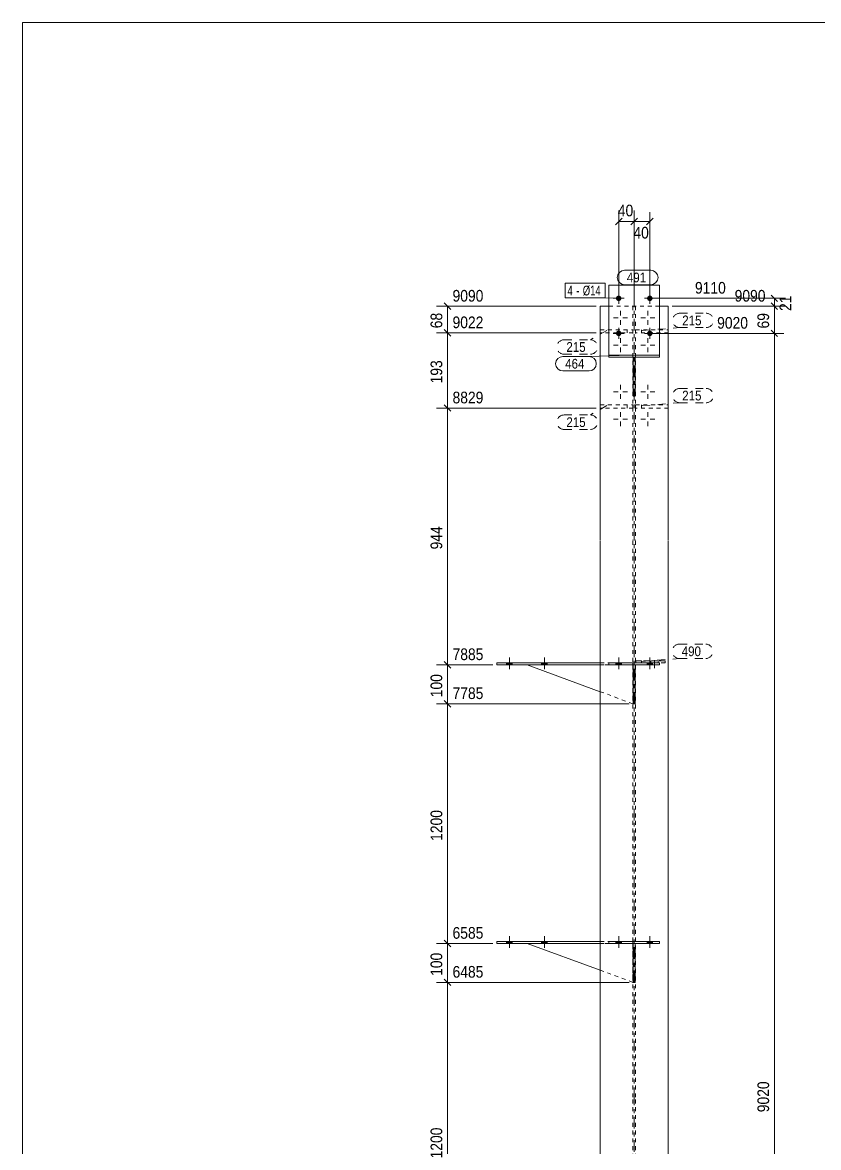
# Model space of a CAD drawing. Header units: millimetres. Extents: x 2 to 825, y 1 to 579.
# Drawn here: x 5 to 209.6, y 290 to 579 of the extents above; entities that cross this region are included whole.
import ezdxf

# ---------------------------------------------------------------- set-up
doc = ezdxf.new("R2010")
doc.units = ezdxf.units.MM
for name, pattern in [('XKITLINE00', [0]), ('XKITLINE01', [4, 1, -1, 1, -1]), ('XKITLINE02', [4, 2, -2]), ('XKITLINE03', [6, 3, -1, 1, -1])]:
    doc.linetypes.add(name, pattern=pattern)
for name, color, linetype, lineweight in [('Bolt', 3, 'Continuous', 0), ('BoltMark', 7, 'Continuous', 0), ('Dimensions', 7, 'Continuous', 0), ('DrawingSheet', 5, 'Continuous', 0), ('Part', 2, 'Continuous', 0), ('PartMark', 7, 'Continuous', 0)]:
    doc.layers.add(name, color=color, linetype=linetype, lineweight=lineweight)
doc.styles.add('ARIAL', font='ARIAL.TTF')
doc.styles.add('ARIAL_NARROW', font='ARIALN.TTF')

# ---------------------------------------------------------------- blocks, each defined once
blk = doc.blocks.new('*A44')
at = {"layer": 'Bolt', "color": 3, "linetype": 'XKITLINE00', "lineweight": 0}
for p, q in [((156.92, 503.09), (158.12, 503.09)), ((158.72, 504.89), (158.72, 503.69)), ((160.52, 503.09), (159.32, 503.09)), ((163.92, 503.09), (165.12, 503.09)), ((165.72, 504.89), (165.72, 503.69)), ((167.52, 503.09), (166.32, 503.09)), ((158.72, 501.29), (158.72, 502.49)), ((165.72, 501.29), (165.72, 502.49)), ((158.72, 497.89), (158.72, 496.69)), ((165.72, 497.89), (165.72, 496.69)), ((156.92, 496.09), (158.12, 496.09)), ((158.72, 494.29), (158.72, 495.49)), ((160.52, 496.09), (159.32, 496.09)), ((163.92, 496.09), (165.12, 496.09)), ((165.72, 494.29), (165.72, 495.49)), ((167.52, 496.09), (166.32, 496.09)), ((158.72, 485.89), (158.72, 484.69)), ((165.72, 485.89), (165.72, 484.69)), ((156.92, 484.09), (158.12, 484.09)), ((158.72, 482.29), (158.72, 483.49)), ((160.52, 484.09), (159.32, 484.09)), ((163.92, 484.09), (165.12, 484.09)), ((165.72, 482.29), (165.72, 483.49)), ((167.52, 484.09), (166.32, 484.09)), ((156.92, 477.09), (158.12, 477.09)), ((158.72, 478.89), (158.72, 477.69)), ((160.52, 477.09), (159.32, 477.09)), ((163.92, 477.09), (165.12, 477.09)), ((165.72, 478.89), (165.72, 477.69)), ((167.52, 477.09), (166.32, 477.09)), ((158.72, 475.29), (158.72, 476.49)), ((165.72, 475.29), (165.72, 476.49))]:
    blk.add_line(p, q, dxfattribs=at)
blk = doc.blocks.new('*A47')
at = {"layer": 'Bolt'}
for points in [[(129.42, 342.41), (129.42, 342.91), (130.82, 342.91), (130.82, 342.41)], [(129.42, 342.41), (129.42, 342.91), (130.82, 342.91), (130.82, 342.41)], [(138.42, 342.41), (138.42, 342.91), (139.82, 342.91), (139.82, 342.41)], [(138.42, 342.41), (138.42, 342.91), (139.82, 342.91), (139.82, 342.41)]]:
    blk.add_hatch(color=3, dxfattribs=at).paths.add_polyline_path(points, flags=17)
at = {"layer": 'Bolt', "color": 3, "linetype": 'XKITLINE00', "lineweight": 0}
for p, q in [((130.12, 341.25), (130.12, 344.25)), ((130.12, 341.25), (130.12, 344.25)), ((139.12, 341.25), (139.12, 344.25)), ((139.12, 341.25), (139.12, 344.25)), ((129.42, 342.41), (129.42, 342.91)), ((129.42, 342.41), (129.42, 342.91)), ((130.82, 342.41), (130.82, 342.91)), ((130.82, 342.41), (130.82, 342.91)), ((138.42, 342.41), (138.42, 342.91)), ((138.42, 342.41), (138.42, 342.91)), ((139.82, 342.41), (139.82, 342.91)), ((139.82, 342.41), (139.82, 342.91))]:
    blk.add_line(p, q, dxfattribs=at)
blk = doc.blocks.new('*A48')
at = {"layer": 'Bolt'}
for points in [[(129.42, 413.99), (129.42, 414.49), (130.82, 414.49), (130.82, 413.99)], [(129.42, 413.99), (129.42, 414.49), (130.82, 414.49), (130.82, 413.99)], [(138.42, 413.99), (138.42, 414.49), (139.82, 414.49), (139.82, 413.99)], [(138.42, 413.99), (138.42, 414.49), (139.82, 414.49), (139.82, 413.99)]]:
    blk.add_hatch(color=3, dxfattribs=at).paths.add_polyline_path(points, flags=17)
at = {"layer": 'Bolt', "color": 3, "linetype": 'XKITLINE00', "lineweight": 0}
for p, q in [((129.42, 413.99), (129.42, 414.49)), ((129.42, 413.99), (129.42, 414.49)), ((130.12, 412.83), (130.12, 415.83)), ((130.12, 412.83), (130.12, 415.83)), ((130.82, 413.99), (130.82, 414.49)), ((130.82, 413.99), (130.82, 414.49)), ((138.42, 413.99), (138.42, 414.49)), ((138.42, 413.99), (138.42, 414.49)), ((139.12, 412.83), (139.12, 415.83)), ((139.12, 412.83), (139.12, 415.83)), ((139.82, 413.99), (139.82, 414.49)), ((139.82, 413.99), (139.82, 414.49))]:
    blk.add_line(p, q, dxfattribs=at)
blk = doc.blocks.new('*A51')
at = {"layer": 'Bolt'}
for points in [[(158.92, 342.91), (158.92, 342.41), (157.52, 342.41), (157.52, 342.91)], [(158.92, 342.91), (158.92, 342.41), (157.52, 342.41), (157.52, 342.91)], [(166.92, 342.91), (166.92, 342.41), (165.52, 342.41), (165.52, 342.91)], [(166.92, 342.91), (166.92, 342.41), (165.52, 342.41), (165.52, 342.91)]]:
    blk.add_hatch(color=3, dxfattribs=at).paths.add_polyline_path(points, flags=17)
at = {"layer": 'Bolt', "color": 3, "linetype": 'XKITLINE00', "lineweight": 0}
for p, q in [((158.22, 341.25), (158.22, 344.25)), ((158.22, 341.25), (158.22, 344.25)), ((166.22, 341.25), (166.22, 344.25)), ((166.22, 341.25), (166.22, 344.25)), ((157.52, 342.41), (157.52, 342.91)), ((157.52, 342.41), (157.52, 342.91)), ((158.92, 342.41), (158.92, 342.91)), ((158.92, 342.41), (158.92, 342.91)), ((165.52, 342.41), (165.52, 342.91)), ((165.52, 342.41), (165.52, 342.91)), ((166.92, 342.41), (166.92, 342.91)), ((166.92, 342.41), (166.92, 342.91))]:
    blk.add_line(p, q, dxfattribs=at)
blk = doc.blocks.new('*A52')
at = {"layer": 'Bolt'}
for points in [[(158.26, 508.84), (158.29, 508.83), (158.32, 508.83), (158.36, 508.82), (158.39, 508.82), (158.42, 508.81), (158.46, 508.8), (158.49, 508.78), (158.52, 508.77), (158.55, 508.75), (158.58, 508.74), (158.61, 508.72), (158.64, 508.7), (158.66, 508.68), (158.69, 508.66), (158.72, 508.63), (158.74, 508.61), (158.76, 508.58), (158.78, 508.55), (158.8, 508.53), (158.82, 508.5), (158.84, 508.47), (158.85, 508.44), (158.87, 508.41), (158.88, 508.37), (158.89, 508.34), (158.9, 508.31), (158.91, 508.27), (158.91, 508.24), (158.92, 508.21), (158.92, 508.17), (158.92, 508.14), (158.92, 508.1), (158.92, 508.07), (158.91, 508.03), (158.91, 508), (158.9, 507.97), (158.89, 507.93), (158.88, 507.9), (158.87, 507.87), (158.85, 507.84), (158.84, 507.81), (158.82, 507.78), (158.8, 507.75), (158.78, 507.72), (158.76, 507.69), (158.74, 507.67), (158.72, 507.64), (158.69, 507.62), (158.66, 507.6), (158.64, 507.58), (158.61, 507.56), (158.58, 507.54), (158.55, 507.52), (158.52, 507.5), (158.49, 507.49), (158.46, 507.48), (158.42, 507.47), (158.39, 507.46), (158.36, 507.45), (158.32, 507.45), (158.29, 507.44), (158.26, 507.44), (158.22, 507.44), (158.19, 507.44), (158.15, 507.44), (158.12, 507.45), (158.08, 507.45), (158.05, 507.46), (158.02, 507.47), (157.99, 507.48), (157.95, 507.49), (157.92, 507.5), (157.89, 507.52), (157.86, 507.54), (157.83, 507.56), (157.8, 507.58), (157.78, 507.6), (157.75, 507.62), (157.73, 507.64), (157.7, 507.67), (157.68, 507.69), (157.66, 507.72), (157.64, 507.75), (157.62, 507.78), (157.6, 507.81), (157.59, 507.84), (157.57, 507.87), (157.56, 507.9), (157.55, 507.93), (157.54, 507.97), (157.53, 508), (157.53, 508.03), (157.52, 508.07), (157.52, 508.1), (157.52, 508.14), (157.52, 508.17), (157.52, 508.21), (157.53, 508.24), (157.53, 508.27), (157.54, 508.31), (157.55, 508.34), (157.56, 508.37), (157.57, 508.41), (157.59, 508.44), (157.6, 508.47), (157.62, 508.5), (157.64, 508.53), (157.66, 508.55), (157.68, 508.58), (157.7, 508.61), (157.73, 508.63), (157.75, 508.66), (157.78, 508.68), (157.8, 508.7), (157.83, 508.72), (157.86, 508.74), (157.89, 508.75), (157.92, 508.77), (157.95, 508.78), (157.99, 508.8), (158.02, 508.81), (158.05, 508.82), (158.08, 508.82), (158.12, 508.83), (158.15, 508.83), (158.19, 508.84), (158.22, 508.84)], [(166.26, 508.84), (166.29, 508.83), (166.32, 508.83), (166.36, 508.82), (166.39, 508.82), (166.42, 508.81), (166.46, 508.8), (166.49, 508.78), (166.52, 508.77), (166.55, 508.75), (166.58, 508.74), (166.61, 508.72), (166.64, 508.7), (166.66, 508.68), (166.69, 508.66), (166.72, 508.63), (166.74, 508.61), (166.76, 508.58), (166.78, 508.55), (166.8, 508.53), (166.82, 508.5), (166.84, 508.47), (166.85, 508.44), (166.87, 508.41), (166.88, 508.37), (166.89, 508.34), (166.9, 508.31), (166.91, 508.27), (166.91, 508.24), (166.92, 508.21), (166.92, 508.17), (166.92, 508.14), (166.92, 508.1), (166.92, 508.07), (166.91, 508.03), (166.91, 508), (166.9, 507.97), (166.89, 507.93), (166.88, 507.9), (166.87, 507.87), (166.85, 507.84), (166.84, 507.81), (166.82, 507.78), (166.8, 507.75), (166.78, 507.72), (166.76, 507.69), (166.74, 507.67), (166.72, 507.64), (166.69, 507.62), (166.66, 507.6), (166.64, 507.58), (166.61, 507.56), (166.58, 507.54), (166.55, 507.52), (166.52, 507.5), (166.49, 507.49), (166.46, 507.48), (166.42, 507.47), (166.39, 507.46), (166.36, 507.45), (166.32, 507.45), (166.29, 507.44), (166.26, 507.44), (166.22, 507.44), (166.19, 507.44), (166.15, 507.44), (166.12, 507.45), (166.08, 507.45), (166.05, 507.46), (166.02, 507.47), (165.99, 507.48), (165.95, 507.49), (165.92, 507.5), (165.89, 507.52), (165.86, 507.54), (165.83, 507.56), (165.8, 507.58), (165.78, 507.6), (165.75, 507.62), (165.73, 507.64), (165.7, 507.67), (165.68, 507.69), (165.66, 507.72), (165.64, 507.75), (165.62, 507.78), (165.6, 507.81), (165.59, 507.84), (165.57, 507.87), (165.56, 507.9), (165.55, 507.93), (165.54, 507.97), (165.53, 508), (165.53, 508.03), (165.52, 508.07), (165.52, 508.1), (165.52, 508.14), (165.52, 508.17), (165.52, 508.21), (165.53, 508.24), (165.53, 508.27), (165.54, 508.31), (165.55, 508.34), (165.56, 508.37), (165.57, 508.41), (165.59, 508.44), (165.6, 508.47), (165.62, 508.5), (165.64, 508.53), (165.66, 508.55), (165.68, 508.58), (165.7, 508.61), (165.73, 508.63), (165.75, 508.66), (165.78, 508.68), (165.8, 508.7), (165.83, 508.72), (165.86, 508.74), (165.89, 508.75), (165.92, 508.77), (165.95, 508.78), (165.99, 508.8), (166.02, 508.81), (166.05, 508.82), (166.08, 508.82), (166.12, 508.83), (166.15, 508.83), (166.19, 508.84), (166.22, 508.84)], [(158.26, 499.84), (158.29, 499.83), (158.32, 499.83), (158.36, 499.82), (158.39, 499.82), (158.42, 499.81), (158.46, 499.8), (158.49, 499.78), (158.52, 499.77), (158.55, 499.75), (158.58, 499.74), (158.61, 499.72), (158.64, 499.7), (158.66, 499.68), (158.69, 499.66), (158.72, 499.63), (158.74, 499.61), (158.76, 499.58), (158.78, 499.55), (158.8, 499.53), (158.82, 499.5), (158.84, 499.47), (158.85, 499.44), (158.87, 499.41), (158.88, 499.37), (158.89, 499.34), (158.9, 499.31), (158.91, 499.27), (158.91, 499.24), (158.92, 499.21), (158.92, 499.17), (158.92, 499.14), (158.92, 499.1), (158.92, 499.07), (158.91, 499.03), (158.91, 499), (158.9, 498.97), (158.89, 498.93), (158.88, 498.9), (158.87, 498.87), (158.85, 498.84), (158.84, 498.81), (158.82, 498.78), (158.8, 498.75), (158.78, 498.72), (158.76, 498.69), (158.74, 498.67), (158.72, 498.64), (158.69, 498.62), (158.66, 498.6), (158.64, 498.58), (158.61, 498.56), (158.58, 498.54), (158.55, 498.52), (158.52, 498.5), (158.49, 498.49), (158.46, 498.48), (158.42, 498.47), (158.39, 498.46), (158.36, 498.45), (158.32, 498.45), (158.29, 498.44), (158.26, 498.44), (158.22, 498.44), (158.19, 498.44), (158.15, 498.44), (158.12, 498.45), (158.08, 498.45), (158.05, 498.46), (158.02, 498.47), (157.99, 498.48), (157.95, 498.49), (157.92, 498.5), (157.89, 498.52), (157.86, 498.54), (157.83, 498.56), (157.8, 498.58), (157.78, 498.6), (157.75, 498.62), (157.73, 498.64), (157.7, 498.67), (157.68, 498.69), (157.66, 498.72), (157.64, 498.75), (157.62, 498.78), (157.6, 498.81), (157.59, 498.84), (157.57, 498.87), (157.56, 498.9), (157.55, 498.93), (157.54, 498.97), (157.53, 499), (157.53, 499.03), (157.52, 499.07), (157.52, 499.1), (157.52, 499.14), (157.52, 499.17), (157.52, 499.21), (157.53, 499.24), (157.53, 499.27), (157.54, 499.31), (157.55, 499.34), (157.56, 499.37), (157.57, 499.41), (157.59, 499.44), (157.6, 499.47), (157.62, 499.5), (157.64, 499.53), (157.66, 499.55), (157.68, 499.58), (157.7, 499.61), (157.73, 499.63), (157.75, 499.66), (157.78, 499.68), (157.8, 499.7), (157.83, 499.72), (157.86, 499.74), (157.89, 499.75), (157.92, 499.77), (157.95, 499.78), (157.99, 499.8), (158.02, 499.81), (158.05, 499.82), (158.08, 499.82), (158.12, 499.83), (158.15, 499.83), (158.19, 499.84), (158.22, 499.84)], [(166.26, 499.84), (166.29, 499.83), (166.32, 499.83), (166.36, 499.82), (166.39, 499.82), (166.42, 499.81), (166.46, 499.8), (166.49, 499.78), (166.52, 499.77), (166.55, 499.75), (166.58, 499.74), (166.61, 499.72), (166.64, 499.7), (166.66, 499.68), (166.69, 499.66), (166.72, 499.63), (166.74, 499.61), (166.76, 499.58), (166.78, 499.55), (166.8, 499.53), (166.82, 499.5), (166.84, 499.47), (166.85, 499.44), (166.87, 499.41), (166.88, 499.37), (166.89, 499.34), (166.9, 499.31), (166.91, 499.27), (166.91, 499.24), (166.92, 499.21), (166.92, 499.17), (166.92, 499.14), (166.92, 499.1), (166.92, 499.07), (166.91, 499.03), (166.91, 499), (166.9, 498.97), (166.89, 498.93), (166.88, 498.9), (166.87, 498.87), (166.85, 498.84), (166.84, 498.81), (166.82, 498.78), (166.8, 498.75), (166.78, 498.72), (166.76, 498.69), (166.74, 498.67), (166.72, 498.64), (166.69, 498.62), (166.66, 498.6), (166.64, 498.58), (166.61, 498.56), (166.58, 498.54), (166.55, 498.52), (166.52, 498.5), (166.49, 498.49), (166.46, 498.48), (166.42, 498.47), (166.39, 498.46), (166.36, 498.45), (166.32, 498.45), (166.29, 498.44), (166.26, 498.44), (166.22, 498.44), (166.19, 498.44), (166.15, 498.44), (166.12, 498.45), (166.08, 498.45), (166.05, 498.46), (166.02, 498.47), (165.99, 498.48), (165.95, 498.49), (165.92, 498.5), (165.89, 498.52), (165.86, 498.54), (165.83, 498.56), (165.8, 498.58), (165.78, 498.6), (165.75, 498.62), (165.73, 498.64), (165.7, 498.67), (165.68, 498.69), (165.66, 498.72), (165.64, 498.75), (165.62, 498.78), (165.6, 498.81), (165.59, 498.84), (165.57, 498.87), (165.56, 498.9), (165.55, 498.93), (165.54, 498.97), (165.53, 499), (165.53, 499.03), (165.52, 499.07), (165.52, 499.1), (165.52, 499.14), (165.52, 499.17), (165.52, 499.21), (165.53, 499.24), (165.53, 499.27), (165.54, 499.31), (165.55, 499.34), (165.56, 499.37), (165.57, 499.41), (165.59, 499.44), (165.6, 499.47), (165.62, 499.5), (165.64, 499.53), (165.66, 499.55), (165.68, 499.58), (165.7, 499.61), (165.73, 499.63), (165.75, 499.66), (165.78, 499.68), (165.8, 499.7), (165.83, 499.72), (165.86, 499.74), (165.89, 499.75), (165.92, 499.77), (165.95, 499.78), (165.99, 499.8), (166.02, 499.81), (166.05, 499.82), (166.08, 499.82), (166.12, 499.83), (166.15, 499.83), (166.19, 499.84), (166.22, 499.84)]]:
    blk.add_hatch(color=3, dxfattribs=at).paths.add_polyline_path(points, flags=17)
at = {"layer": 'Bolt', "color": 3, "linetype": 'XKITLINE00', "lineweight": 0}
for p, q in [((158.22, 509.54), (158.22, 506.74)), ((166.22, 509.54), (166.22, 506.74)), ((159.62, 508.14), (156.82, 508.14)), ((167.62, 508.14), (164.82, 508.14)), ((158.22, 500.54), (158.22, 497.74)), ((166.22, 500.54), (166.22, 497.74)), ((159.62, 499.14), (156.82, 499.14)), ((167.62, 499.14), (164.82, 499.14))]:
    blk.add_line(p, q, dxfattribs=at)
blk = doc.blocks.new('*A53')
at = {"layer": 'Bolt', "color": 3, "linetype": 'XKITLINE02', "lineweight": 0}
for p, q in [((166.44, 414.49), (166.44, 414.99)), ((167.42, 413.14), (167.42, 416.14)), ((168.4, 414.49), (168.4, 414.99))]:
    blk.add_line(p, q, dxfattribs=at)
blk = doc.blocks.new('*A54')
at = {"layer": 'Bolt'}
for points in [[(158.92, 414.49), (158.92, 413.99), (157.52, 413.99), (157.52, 414.49)], [(158.92, 414.49), (158.92, 413.99), (157.52, 413.99), (157.52, 414.49)], [(166.92, 414.49), (166.92, 413.99), (165.52, 413.99), (165.52, 414.49)], [(166.92, 414.49), (166.92, 413.99), (165.52, 413.99), (165.52, 414.49)]]:
    blk.add_hatch(color=3, dxfattribs=at).paths.add_polyline_path(points, flags=17)
at = {"layer": 'Bolt', "color": 3, "linetype": 'XKITLINE00', "lineweight": 0}
for p, q in [((157.52, 413.99), (157.52, 414.49)), ((157.52, 413.99), (157.52, 414.49)), ((158.22, 412.83), (158.22, 415.83)), ((158.22, 412.83), (158.22, 415.83)), ((158.92, 413.99), (158.92, 414.49)), ((158.92, 413.99), (158.92, 414.49)), ((165.52, 413.99), (165.52, 414.49)), ((165.52, 413.99), (165.52, 414.49)), ((166.22, 412.83), (166.22, 415.83)), ((166.22, 412.83), (166.22, 415.83)), ((166.92, 413.99), (166.92, 414.49)), ((166.92, 413.99), (166.92, 414.49))]:
    blk.add_line(p, q, dxfattribs=at)
blk = doc.blocks.new('*A56')
at = {"layer": 'Part', "color": 7, "linetype": 'XKITLINE03', "lineweight": 0}
for p, q in [((162.22, 445.89), (162.22, 516.09)), ((162.22, 373.99), (162.22, 445.79)), ((162.22, 302.41), (162.22, 373.89)), ((162.22, 210.83), (162.22, 302.31))]:
    blk.add_line(p, q, dxfattribs=at)
at = {"layer": 'Part', "color": 2, "linetype": 'XKITLINE00', "lineweight": 0}
for p, q in [((153.47, 445.89), (153.47, 506.09)), ((153.47, 506.09), (155.72, 506.09)), ((170.97, 506.09), (168.72, 506.09)), ((170.97, 445.89), (170.97, 506.09)), ((153.47, 373.99), (153.47, 445.79)), ((170.97, 373.99), (170.97, 445.79)), ((153.47, 302.41), (153.47, 373.89)), ((170.97, 302.41), (170.97, 373.89)), ((153.47, 210.83), (153.47, 302.31)), ((170.97, 210.83), (170.97, 302.31))]:
    blk.add_line(p, q, dxfattribs=at)
at = {"layer": 'Part', "color": 7, "linetype": 'XKITLINE01', "lineweight": 0}
for p, q in [((155.72, 506.09), (168.72, 506.09)), ((161.87, 506.09), (161.87, 445.89)), ((162.57, 506.09), (162.57, 445.89)), ((161.87, 445.79), (161.87, 373.99)), ((162.57, 445.79), (162.57, 373.99)), ((161.87, 373.89), (161.87, 302.41)), ((162.57, 373.89), (162.57, 302.41)), ((161.87, 302.31), (161.87, 210.83)), ((162.57, 302.31), (162.57, 210.83))]:
    blk.add_line(p, q, dxfattribs=at)
blk = doc.blocks.new('*A61')
at = {"layer": 'Part', "color": 2, "linetype": 'XKITLINE00', "lineweight": 0}
for p, q in [((126.87, 342.91), (153.47, 342.91)), ((126.87, 342.91), (126.87, 342.41)), ((126.87, 342.41), (153.47, 342.41))]:
    blk.add_line(p, q, dxfattribs=at)
at = {"layer": 'Part', "color": 7, "linetype": 'XKITLINE01', "lineweight": 0}
for p, q in [((153.47, 342.91), (161.87, 342.91)), ((153.47, 342.41), (161.87, 342.41)), ((161.87, 342.91), (161.87, 342.41))]:
    blk.add_line(p, q, dxfattribs=at)
blk = doc.blocks.new('*A62')
at = {"layer": 'Part', "color": 2, "linetype": 'XKITLINE00', "lineweight": 0}
blk.add_line((153.47, 335.5), (134.72, 342.41), dxfattribs=at)
at = {"layer": 'Part', "color": 7, "linetype": 'XKITLINE01', "lineweight": 0}
for p, q in [((134.72, 342.41), (161.87, 342.41)), ((161.87, 342.41), (161.87, 332.41)), ((161.87, 332.41), (153.47, 335.5))]:
    blk.add_line(p, q, dxfattribs=at)
blk = doc.blocks.new('*A63')
at = {"layer": 'Part', "color": 2, "linetype": 'XKITLINE00', "lineweight": 0}
for p, q in [((126.87, 414.49), (153.47, 414.49)), ((126.87, 414.49), (126.87, 413.99)), ((126.87, 413.99), (153.47, 413.99))]:
    blk.add_line(p, q, dxfattribs=at)
at = {"layer": 'Part', "color": 7, "linetype": 'XKITLINE01', "lineweight": 0}
for p, q in [((153.47, 414.49), (161.87, 414.49)), ((153.47, 413.99), (161.87, 413.99)), ((161.87, 414.49), (161.87, 413.99))]:
    blk.add_line(p, q, dxfattribs=at)
blk = doc.blocks.new('*A64')
at = {"layer": 'Part', "color": 2, "linetype": 'XKITLINE00', "lineweight": 0}
blk.add_line((153.47, 407.08), (134.72, 413.99), dxfattribs=at)
at = {"layer": 'Part', "color": 7, "linetype": 'XKITLINE01', "lineweight": 0}
for p, q in [((134.72, 413.99), (161.87, 413.99)), ((161.87, 413.99), (161.87, 403.99)), ((161.87, 403.99), (153.47, 407.08))]:
    blk.add_line(p, q, dxfattribs=at)
blk = doc.blocks.new('*A69')
at = {"layer": 'Part', "color": 2, "linetype": 'XKITLINE00', "lineweight": 0}
for p, q in [((161.97, 493.04), (161.97, 483.04)), ((162.47, 493.04), (162.47, 483.04)), ((161.97, 483.04), (162.47, 483.04))]:
    blk.add_line(p, q, dxfattribs=at)
at = {"layer": 'Part', "color": 7, "linetype": 'XKITLINE01', "lineweight": 0}
blk.add_line((161.97, 493.04), (162.47, 493.04), dxfattribs=at)
blk.add_line((161.97, 493.04), (162.47, 493.04), dxfattribs=at)
blk = doc.blocks.new('*A70')
at = {"layer": 'Part', "color": 2, "linetype": 'XKITLINE00', "lineweight": 0}
for p, q in [((155.72, 342.91), (168.72, 342.91)), ((155.72, 342.91), (155.72, 342.41)), ((155.72, 342.41), (168.72, 342.41)), ((168.72, 342.91), (168.72, 342.41))]:
    blk.add_line(p, q, dxfattribs=at)
blk = doc.blocks.new('*A71')
at = {"layer": 'Part', "color": 2, "linetype": 'XKITLINE00', "lineweight": 0}
for p, q in [((155.72, 493.54), (168.72, 493.54)), ((155.72, 493.54), (155.72, 493.04)), ((155.72, 493.04), (168.72, 493.04)), ((168.72, 493.54), (168.72, 493.04))]:
    blk.add_line(p, q, dxfattribs=at)
blk = doc.blocks.new('*A72')
at = {"layer": 'Part', "color": 2, "linetype": 'XKITLINE00', "lineweight": 0}
for p, q in [((161.97, 342.41), (161.97, 332.41)), ((162.47, 342.41), (162.47, 332.41)), ((161.97, 332.41), (162.47, 332.41))]:
    blk.add_line(p, q, dxfattribs=at)
at = {"layer": 'Part', "color": 7, "linetype": 'XKITLINE01', "lineweight": 0}
blk.add_line((161.97, 342.41), (162.47, 342.41), dxfattribs=at)
blk.add_line((161.97, 342.41), (162.47, 342.41), dxfattribs=at)
blk = doc.blocks.new('*A73')
at = {"layer": 'Part', "color": 2, "linetype": 'XKITLINE00', "lineweight": 0}
for p, q in [((155.72, 511.54), (168.72, 511.54)), ((155.72, 511.54), (155.72, 493.54)), ((168.72, 511.54), (168.72, 493.54)), ((168.72, 493.54), (155.72, 493.54))]:
    blk.add_line(p, q, dxfattribs=at)
at = {"layer": 'Part', "color": 7, "linetype": 'XKITLINE01', "lineweight": 0}
for p, q in [((168.72, 511.54), (155.72, 511.54)), ((155.72, 493.54), (168.72, 493.54))]:
    blk.add_line(p, q, dxfattribs=at)
blk = doc.blocks.new('*A74')
at = {"layer": 'Part', "color": 2, "linetype": 'XKITLINE00', "lineweight": 0}
for p, q in [((161.97, 413.99), (161.97, 403.99)), ((162.47, 413.99), (162.47, 403.99)), ((161.97, 403.99), (162.47, 403.99))]:
    blk.add_line(p, q, dxfattribs=at)
at = {"layer": 'Part', "color": 7, "linetype": 'XKITLINE01', "lineweight": 0}
blk.add_line((161.97, 413.99), (162.47, 413.99), dxfattribs=at)
blk.add_line((161.97, 413.99), (162.47, 413.99), dxfattribs=at)
blk = doc.blocks.new('*A75')
at = {"layer": 'Part', "color": 7, "linetype": 'XKITLINE01', "lineweight": 0}
for p, q in [((170.12, 414.99), (162.62, 414.99)), ((162.62, 414.99), (162.62, 414.99)), ((162.62, 414.99), (170.12, 414.99)), ((162.62, 414.49), (162.62, 414.99)), ((170.12, 414.49), (162.62, 414.49)), ((170.12, 414.49), (162.62, 414.49)), ((164.12, 414.49), (164.12, 414.99)), ((170.12, 414.99), (170.12, 414.99)), ((170.12, 414.99), (170.12, 414.49))]:
    blk.add_line(p, q, dxfattribs=at)
blk = doc.blocks.new('*A76')
at = {"layer": 'Part', "color": 2, "linetype": 'XKITLINE00', "lineweight": 0}
for p, q in [((155.72, 414.49), (168.72, 414.49)), ((155.72, 414.49), (155.72, 413.99)), ((155.72, 413.99), (168.72, 413.99)), ((168.72, 414.49), (168.72, 413.99))]:
    blk.add_line(p, q, dxfattribs=at)
blk = doc.blocks.new('*A77')
at = {"layer": 'Part', "color": 7, "linetype": 'XKITLINE01', "lineweight": 0}
for p, q in [((162.57, 479.95), (162.57, 480.75)), ((162.57, 480.75), (170.97, 480.75)), ((170.97, 479.95), (162.57, 479.95)), ((164.07, 480.75), (164.07, 479.95)), ((170.97, 480.75), (170.97, 479.95))]:
    blk.add_line(p, q, dxfattribs=at)
blk = doc.blocks.new('*A78')
at = {"layer": 'Part', "color": 7, "linetype": 'XKITLINE01', "lineweight": 0}
for p, q in [((162.57, 499.27), (162.57, 500.07)), ((162.57, 500.07), (170.97, 500.07)), ((164.07, 500.07), (164.07, 499.27)), ((170.97, 500.07), (170.97, 499.27)), ((170.97, 499.27), (162.57, 499.27))]:
    blk.add_line(p, q, dxfattribs=at)
blk = doc.blocks.new('*A79')
at = {"layer": 'Part', "color": 7, "linetype": 'XKITLINE01', "lineweight": 0}
for p, q in [((153.47, 479.95), (153.47, 480.75)), ((153.47, 480.75), (161.87, 480.75)), ((161.87, 479.95), (153.47, 479.95)), ((160.37, 480.75), (160.37, 479.95)), ((161.87, 480.75), (161.87, 479.95))]:
    blk.add_line(p, q, dxfattribs=at)
blk = doc.blocks.new('*A80')
at = {"layer": 'Part', "color": 7, "linetype": 'XKITLINE01', "lineweight": 0}
for p, q in [((153.47, 499.27), (153.47, 500.07)), ((153.47, 500.07), (161.87, 500.07)), ((160.37, 500.07), (160.37, 499.27)), ((161.87, 500.07), (161.87, 499.27)), ((161.87, 499.27), (153.47, 499.27))]:
    blk.add_line(p, q, dxfattribs=at)
blk = doc.blocks.new('*A109')
at = {"layer": 'DrawingSheet', "color": 5, "linetype": 'XKITLINE00', "lineweight": 0}
for p, q in [((825, 579), (5, 579)), ((5, 579), (5, 5))]:
    blk.add_line(p, q, dxfattribs=at)
blk = doc.blocks.new('*A163')
at = {"layer": 'Dimensions', "color": 7, "linetype": 'XKITLINE00', "lineweight": 0}
for p, q in [((167.22, 499.14), (200.62, 499.14)), ((197.37, 499.99), (199.07, 498.29)), ((198.22, 107.85), (198.22, 499.14))]:
    blk.add_line(p, q, dxfattribs=at)
at = {"layer": 'Dimensions', "color": 3}
blk.add_point((198.22, 499.14), dxfattribs=at)
at = {"layer": 'Dimensions', "color": 3, "style": 'ARIAL', "width": 0.85}
blk.add_text('9020', height=3, dxfattribs=at).set_placement((183.52, 500.34))
blk.add_text('9020', height=3, rotation=90.0002, dxfattribs=at).set_placement((196.87, 299.04))
blk = doc.blocks.new('*A164')
at = {"layer": 'Dimensions', "color": 7, "linetype": 'XKITLINE00', "lineweight": 0}
for p, q in [((160.87, 332.41), (111.37, 332.41)), ((113.37, 333.26), (115.07, 331.56)), ((114.22, 250.83), (114.22, 332.41)), ((113.37, 251.68), (115.07, 249.98)), ((125.87, 250.83), (111.37, 250.83))]:
    blk.add_line(p, q, dxfattribs=at)
at = {"layer": 'Dimensions', "color": 3}
for p in [(114.22, 332.41), (114.22, 250.83)]:
    blk.add_point(p, dxfattribs=at)
at = {"layer": 'Dimensions', "color": 3, "style": 'ARIAL', "width": 0.85}
blk.add_text('6485', height=3, dxfattribs=at).set_placement((115.52, 333.61))
blk.add_text('1200', height=3, rotation=90.0002, dxfattribs=at).set_placement((112.87, 287.17))
blk = doc.blocks.new('*A165')
at = {"layer": 'PartMark', "color": 7, "linetype": 'XKITLINE02', "lineweight": 0}
for p, q in [((173.94, 504.31), (180.7, 504.31)), ((164.28, 499.88), (173.94, 500.61)), ((173.94, 500.61), (180.7, 500.61))]:
    blk.add_line(p, q, dxfattribs=at)
for centre, start, end in [((173.94, 502.46), 90, 270), ((180.7, 502.46), 270, 90)]:
    blk.add_arc(centre, 1.85, start, end, dxfattribs=at)
at = {"layer": 'PartMark', "color": 3, "style": 'ARIAL', "width": 0.85}
blk.add_text('215', height=2.5, dxfattribs=at).set_placement((174.54, 501.21))
blk = doc.blocks.new('*A166')
at = {"layer": 'PartMark', "color": 7, "linetype": 'XKITLINE02', "lineweight": 0}
for p, q in [((173.94, 485), (180.7, 485)), ((164.28, 480.57), (173.94, 481.3)), ((173.94, 481.3), (180.7, 481.3))]:
    blk.add_line(p, q, dxfattribs=at)
for centre, start, end in [((173.94, 483.15), 90, 270), ((180.7, 483.15), 270, 90)]:
    blk.add_arc(centre, 1.85, start, end, dxfattribs=at)
at = {"layer": 'PartMark', "color": 3, "style": 'ARIAL', "width": 0.85}
blk.add_text('215', height=2.5, dxfattribs=at).set_placement((174.54, 481.9))
blk = doc.blocks.new('*A167')
at = {"layer": 'PartMark', "color": 7, "linetype": 'XKITLINE02', "lineweight": 0}
for p, q in [((173.81, 419.3), (180.57, 419.3)), ((164.15, 414.86), (173.81, 415.6)), ((173.81, 415.6), (180.57, 415.6))]:
    blk.add_line(p, q, dxfattribs=at)
for centre, start, end in [((173.81, 417.45), 90, 270), ((180.57, 417.45), 270, 90)]:
    blk.add_arc(centre, 1.85, start, end, dxfattribs=at)
at = {"layer": 'PartMark', "color": 3, "style": 'ARIAL', "width": 0.85}
blk.add_text('490', height=2.5, dxfattribs=at).set_placement((174.41, 416.2))
blk = doc.blocks.new('*A168')
at = {"layer": 'PartMark', "color": 7, "linetype": 'XKITLINE00', "lineweight": 0}
for p, q in [((159.71, 515.34), (166.47, 515.34)), ((159.71, 511.64), (166.47, 511.64))]:
    blk.add_line(p, q, dxfattribs=at)
for centre, start, end in [((159.71, 513.49), 90, 270), ((166.47, 513.49), 270, 90)]:
    blk.add_arc(centre, 1.85, start, end, dxfattribs=at)
at = {"layer": 'PartMark', "color": 3, "style": 'ARIAL', "width": 0.85}
blk.add_text('491', height=2.5, dxfattribs=at).set_placement((160.31, 512.24))
blk = doc.blocks.new('*A169')
at = {"layer": 'PartMark', "color": 7, "linetype": 'XKITLINE00', "lineweight": 0}
for p, q in [((143.86, 493.19), (150.62, 493.19)), ((158.35, 493.41), (150.62, 493.19)), ((143.86, 489.49), (150.62, 489.49))]:
    blk.add_line(p, q, dxfattribs=at)
for centre, start, end in [((143.86, 491.34), 90, 270), ((150.62, 491.34), 270, 90)]:
    blk.add_arc(centre, 1.85, start, end, dxfattribs=at)
at = {"layer": 'PartMark', "color": 3, "style": 'ARIAL', "width": 0.85}
blk.add_text('464', height=2.5, dxfattribs=at).set_placement((144.46, 490.09))
blk = doc.blocks.new('*A185')
at = {"layer": 'Dimensions', "color": 7, "linetype": 'XKITLINE00', "lineweight": 0}
for p, q in [((158.22, 509.14), (158.22, 530.7)), ((162.22, 507.09), (162.22, 530.7)), ((159.07, 528.7), (157.37, 527)), ((158.22, 527.85), (162.22, 527.85)), ((163.07, 528.7), (161.37, 527))]:
    blk.add_line(p, q, dxfattribs=at)
at = {"layer": 'Dimensions', "color": 3}
for p in [(158.22, 527.85), (162.22, 527.85)]:
    blk.add_point(p, dxfattribs=at)
at = {"layer": 'Dimensions', "color": 3, "style": 'ARIAL', "width": 0.85}
blk.add_text('40', height=3, dxfattribs=at).set_placement((158, 529.2))
blk = doc.blocks.new('*A186')
at = {"layer": 'Dimensions', "color": 7, "linetype": 'XKITLINE00', "lineweight": 0}
for p, q in [((162.22, 507.09), (162.22, 530.25)), ((166.22, 509.14), (166.22, 530.25)), ((163.07, 528.7), (161.37, 527)), ((162.22, 527.85), (166.22, 527.85)), ((167.07, 528.7), (165.37, 527))]:
    blk.add_line(p, q, dxfattribs=at)
at = {"layer": 'Dimensions', "color": 3}
for p in [(162.22, 527.85), (166.22, 527.85)]:
    blk.add_point(p, dxfattribs=at)
at = {"layer": 'Dimensions', "color": 3, "style": 'ARIAL', "width": 0.85}
blk.add_text('40', height=3, dxfattribs=at).set_placement((162, 523.5))
blk = doc.blocks.new('*A187')
at = {"layer": 'Dimensions', "color": 7, "linetype": 'XKITLINE00', "lineweight": 0}
for p, q in [((171.97, 506.09), (200.62, 506.09)), ((197.37, 506.94), (199.07, 505.24)), ((198.22, 499.14), (198.22, 506.09)), ((167.22, 499.14), (200.62, 499.14)), ((197.37, 499.99), (199.07, 498.29))]:
    blk.add_line(p, q, dxfattribs=at)
at = {"layer": 'Dimensions', "color": 3}
for p in [(198.22, 506.09), (198.22, 499.14)]:
    blk.add_point(p, dxfattribs=at)
at = {"layer": 'Dimensions', "color": 3, "style": 'ARIAL', "width": 0.85}
blk.add_text('9090', height=3, dxfattribs=at).set_placement((188.02, 507.29))
blk.add_text('69', height=3, rotation=90.0002, dxfattribs=at).set_placement((196.87, 500.39))
blk = doc.blocks.new('*A188')
at = {"layer": 'Dimensions', "color": 7, "linetype": 'XKITLINE00', "lineweight": 0}
for p, q in [((197.37, 508.99), (199.07, 507.29)), ((167.22, 508.14), (201.07, 508.14)), ((171.97, 506.09), (201.07, 506.09)), ((197.37, 506.94), (199.07, 505.24)), ((198.22, 506.09), (198.22, 508.14))]:
    blk.add_line(p, q, dxfattribs=at)
at = {"layer": 'Dimensions', "color": 3}
for p in [(198.22, 508.14), (198.22, 506.09)]:
    blk.add_point(p, dxfattribs=at)
at = {"layer": 'Dimensions', "color": 3, "style": 'ARIAL', "width": 0.85}
blk.add_text('9110', height=3, dxfattribs=at).set_placement((177.82, 509.34))
blk.add_text('21', height=3, rotation=90.0002, dxfattribs=at).set_placement((202.57, 504.89))
blk = doc.blocks.new('*A189')
at = {"layer": 'Dimensions', "color": 7, "linetype": 'XKITLINE00', "lineweight": 0}
for p, q in [((125.87, 342.41), (111.37, 342.41)), ((113.37, 343.26), (115.07, 341.56)), ((114.22, 332.41), (114.22, 342.41)), ((160.87, 332.41), (111.37, 332.41)), ((113.37, 333.26), (115.07, 331.56))]:
    blk.add_line(p, q, dxfattribs=at)
at = {"layer": 'Dimensions', "color": 3}
for p in [(114.22, 342.41), (114.22, 332.41)]:
    blk.add_point(p, dxfattribs=at)
at = {"layer": 'Dimensions', "color": 3, "style": 'ARIAL', "width": 0.85}
blk.add_text('6585', height=3, dxfattribs=at).set_placement((115.52, 343.61))
blk.add_text('100', height=3, rotation=90.0002, dxfattribs=at).set_placement((112.87, 334.07))
blk = doc.blocks.new('*A190')
at = {"layer": 'Dimensions', "color": 7, "linetype": 'XKITLINE00', "lineweight": 0}
for p, q in [((113.37, 404.84), (115.07, 403.14)), ((160.87, 403.99), (111.37, 403.99)), ((114.22, 342.41), (114.22, 403.99)), ((125.87, 342.41), (111.37, 342.41)), ((113.37, 343.26), (115.07, 341.56))]:
    blk.add_line(p, q, dxfattribs=at)
at = {"layer": 'Dimensions', "color": 3}
for p in [(114.22, 403.99), (114.22, 342.41)]:
    blk.add_point(p, dxfattribs=at)
at = {"layer": 'Dimensions', "color": 3, "style": 'ARIAL', "width": 0.85}
blk.add_text('7785', height=3, dxfattribs=at).set_placement((115.52, 405.19))
blk.add_text('1200', height=3, rotation=90.0002, dxfattribs=at).set_placement((112.87, 368.75))
blk = doc.blocks.new('*A191')
at = {"layer": 'Dimensions', "color": 7, "linetype": 'XKITLINE00', "lineweight": 0}
for p, q in [((125.87, 413.99), (111.37, 413.99)), ((113.37, 414.84), (115.07, 413.14)), ((114.22, 403.99), (114.22, 413.99)), ((113.37, 404.84), (115.07, 403.14)), ((160.87, 403.99), (111.37, 403.99))]:
    blk.add_line(p, q, dxfattribs=at)
at = {"layer": 'Dimensions', "color": 3}
for p in [(114.22, 413.99), (114.22, 403.99)]:
    blk.add_point(p, dxfattribs=at)
at = {"layer": 'Dimensions', "color": 3, "style": 'ARIAL', "width": 0.85}
blk.add_text('7885', height=3, dxfattribs=at).set_placement((115.52, 415.19))
blk.add_text('100', height=3, rotation=90.0002, dxfattribs=at).set_placement((112.87, 405.65))
blk = doc.blocks.new('*A192')
at = {"layer": 'Dimensions', "color": 7, "linetype": 'XKITLINE00', "lineweight": 0}
for p, q in [((152.47, 479.95), (111.37, 479.95)), ((113.37, 480.8), (115.07, 479.11)), ((114.22, 413.99), (114.22, 479.95)), ((125.87, 413.99), (111.37, 413.99)), ((113.37, 414.84), (115.07, 413.14))]:
    blk.add_line(p, q, dxfattribs=at)
at = {"layer": 'Dimensions', "color": 3}
for p in [(114.22, 479.95), (114.22, 413.99)]:
    blk.add_point(p, dxfattribs=at)
at = {"layer": 'Dimensions', "color": 3, "style": 'ARIAL', "width": 0.85}
blk.add_text('8829', height=3, dxfattribs=at).set_placement((115.52, 481.15))
blk.add_text('944', height=3, rotation=90.0002, dxfattribs=at).set_placement((112.87, 443.63))
blk = doc.blocks.new('*A193')
at = {"layer": 'Dimensions', "color": 7, "linetype": 'XKITLINE00', "lineweight": 0}
for p, q in [((113.37, 500.11), (115.07, 498.42)), ((152.47, 499.27), (111.37, 499.27)), ((114.22, 479.95), (114.22, 499.27)), ((152.47, 479.95), (111.37, 479.95)), ((113.37, 480.8), (115.07, 479.11))]:
    blk.add_line(p, q, dxfattribs=at)
at = {"layer": 'Dimensions', "color": 3}
for p in [(114.22, 499.27), (114.22, 479.95)]:
    blk.add_point(p, dxfattribs=at)
at = {"layer": 'Dimensions', "color": 3, "style": 'ARIAL', "width": 0.85}
blk.add_text('9022', height=3, dxfattribs=at).set_placement((115.52, 500.47))
blk.add_text('193', height=3, rotation=90.0002, dxfattribs=at).set_placement((112.87, 486.27))
blk = doc.blocks.new('*A194')
at = {"layer": 'Dimensions', "color": 7, "linetype": 'XKITLINE00', "lineweight": 0}
for p, q in [((152.47, 506.09), (111.37, 506.09)), ((113.37, 506.94), (115.07, 505.24)), ((114.22, 499.27), (114.22, 506.09)), ((113.37, 500.11), (115.07, 498.42)), ((152.47, 499.27), (111.37, 499.27))]:
    blk.add_line(p, q, dxfattribs=at)
at = {"layer": 'Dimensions', "color": 3}
for p in [(114.22, 506.09), (114.22, 499.27)]:
    blk.add_point(p, dxfattribs=at)
at = {"layer": 'Dimensions', "color": 3, "style": 'ARIAL', "width": 0.85}
blk.add_text('9090', height=3, dxfattribs=at).set_placement((115.52, 507.29))
blk.add_text('68', height=3, rotation=90.0002, dxfattribs=at).set_placement((112.87, 500.45))
blk = doc.blocks.new('*A195')
at = {"layer": 'BoltMark', "color": 7, "linetype": 'XKITLINE00', "lineweight": 0}
for p, q in [((144.46, 511.99), (154.76, 511.99)), ((144.46, 508.29), (144.46, 511.99)), ((154.76, 508.29), (154.76, 511.99)), ((144.46, 508.29), (154.76, 508.29)), ((158.22, 508.14), (154.76, 508.29))]:
    blk.add_line(p, q, dxfattribs=at)
at = {"layer": 'BoltMark', "color": 3, "style": 'ARIAL_NARROW', "width": 0.85}
for s, p in [('4', (145.06, 508.89)), ('-', (147.33, 508.89)), ('Ø14', (148.99, 508.89))]:
    blk.add_text(s, height=2.5, dxfattribs=at).set_placement(p)
blk = doc.blocks.new('*A196')
at = {"layer": 'PartMark', "color": 7, "linetype": 'XKITLINE02', "lineweight": 0}
for p, q in [((144.17, 497.48), (150.94, 497.48)), ((155.18, 499.88), (150.94, 497.48)), ((144.17, 493.78), (150.94, 493.78))]:
    blk.add_line(p, q, dxfattribs=at)
for centre, start, end in [((144.17, 495.63), 90, 270), ((150.94, 495.63), 270, 90)]:
    blk.add_arc(centre, 1.85, start, end, dxfattribs=at)
at = {"layer": 'PartMark', "color": 3, "style": 'ARIAL', "width": 0.85}
blk.add_text('215', height=2.5, dxfattribs=at).set_placement((144.77, 494.38))
blk = doc.blocks.new('*A197')
at = {"layer": 'PartMark', "color": 7, "linetype": 'XKITLINE02', "lineweight": 0}
for p, q in [((155.18, 480.57), (150.94, 478.17)), ((144.17, 478.17), (150.94, 478.17)), ((144.17, 474.47), (150.94, 474.47))]:
    blk.add_line(p, q, dxfattribs=at)
for centre, start, end in [((144.17, 476.32), 90, 270), ((150.94, 476.32), 270, 90)]:
    blk.add_arc(centre, 1.85, start, end, dxfattribs=at)
at = {"layer": 'PartMark', "color": 3, "style": 'ARIAL', "width": 0.85}
blk.add_text('215', height=2.5, dxfattribs=at).set_placement((144.77, 475.07))

msp = doc.modelspace()

# ---------------------------------------------------------------- block references
at = {"lineweight": 0}
for name in ['*A109', '*A185', '*A186', '*A168', '*A195', '*A188', '*A194', '*A73', '*A52', '*A187', '*A193', '*A44', '*A165', '*A163', '*A80', '*A78', '*A196', '*A169', '*A71', '*A69', '*A192', '*A166', '*A197', '*A79', '*A77', '*A167', '*A191', '*A63', '*A48', '*A64', '*A76', '*A54', '*A74', '*A75', '*A53', '*A190', '*A189', '*A47', '*A51', '*A61', '*A62', '*A70', '*A72', '*A164']:
    msp.add_blockref(name, (0, 0), dxfattribs=at)
at = {"layer": 'Part', "lineweight": 0}
msp.add_blockref('*A56', (0, 0), dxfattribs=at)

doc.saveas('drawing.dxf')
